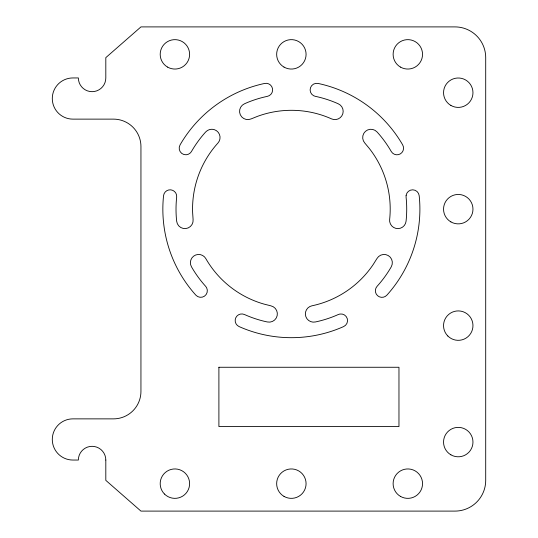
<?xml version="1.0" encoding="UTF-8"?>
<svg xmlns="http://www.w3.org/2000/svg" width="538" height="538" viewBox="0 0 538 538"><rect width="100%" height="100%" fill="white"/><g stroke="black" fill="none" stroke-linecap="round" stroke-linejoin="round"><path stroke-width="0.81" d="M105.811 460.044L105.811 480.353L140.943 511.1L454.96 511.1A30.74 30.74 0 0 0 485.706 480.36L485.706 57.647A30.74 30.74 0 0 0 454.966 26.9L140.949 26.9L105.811 57.64L105.811 77.949A13.726 13.726 0 0 1 92.092 91.675A13.726 13.726 0 0 1 78.366 77.949L72.872 77.949A20.585 20.585 0 0 0 52.294 98.541A20.585 20.585 0 0 0 72.872 119.127L113.498 119.127A27.451 27.451 0 0 1 140.949 146.571L140.943 391.422A27.451 27.451 0 0 1 113.498 418.867L72.872 418.867A20.585 20.585 0 0 0 52.294 439.452A20.585 20.585 0 0 0 72.872 460.044L78.36 460.044A13.726 13.726 0 0 1 92.085 446.318A13.726 13.726 0 0 1 105.811 460.044M218.899 367.266L218.899 426.553L398.967 426.56L398.967 367.266L218.899 367.266M406.109 195.388L406.082 197.103A114.049 114.049 0 0 1 406.069 221.219A8.265 8.265 0 0 1 389.687 221.643L389.64 219.491A98.185 98.185 0 0 0 369.223 148.34L364.798 143.041A8.258 8.258 0 0 1 365.416 131.38A8.258 8.258 0 0 1 377.077 131.985L378.422 133.485A113.673 113.673 0 0 1 391.247 151.494A6.597 6.597 0 0 0 400.265 153.922A6.597 6.597 0 0 0 402.673 144.897A128.521 128.521 0 0 0 318.092 83.444A6.597 6.597 0 0 0 313.728 95.777L315.349 96.336A114.049 114.049 0 0 1 338.281 103.8A8.265 8.265 0 0 1 333.621 119.51L331.563 118.891A98.185 98.185 0 0 0 257.581 116.322L251.179 118.891A8.258 8.258 0 0 1 240.278 114.702A8.258 8.258 0 0 1 244.46 103.8L246.296 102.98A113.673 113.673 0 0 1 267.393 96.349A6.597 6.597 0 0 0 272.484 88.521A6.597 6.597 0 0 0 264.649 83.444A128.521 128.521 0 0 0 180.062 144.897A6.597 6.597 0 0 0 190.439 152.859L191.474 151.487A114.049 114.049 0 0 1 205.657 131.985A8.265 8.265 0 0 1 219.161 141.272L217.937 143.041A98.185 98.185 0 0 0 192.631 212.604L193.095 219.491A8.258 8.258 0 0 1 185.744 228.563A8.258 8.258 0 0 1 176.666 221.212L176.457 219.215A113.673 113.673 0 0 1 176.672 197.103A6.597 6.597 0 0 0 170.802 189.84A6.597 6.597 0 0 0 163.552 195.724A128.521 128.521 0 0 0 195.859 295.16A6.597 6.597 0 0 0 206.632 287.749L205.65 286.344A114.049 114.049 0 0 1 191.488 266.828A8.265 8.265 0 0 1 204.487 256.855L205.792 258.57A98.185 98.185 0 0 0 264.131 304.125L270.822 305.813A8.258 8.258 0 0 1 277.178 315.611A8.258 8.258 0 0 1 267.386 321.973L265.416 321.549A113.673 113.673 0 0 1 244.46 314.515A6.597 6.597 0 0 0 235.738 317.857A6.597 6.597 0 0 0 239.094 326.573A128.521 128.521 0 0 0 343.641 326.573A6.597 6.597 0 0 0 339.922 314.031L338.281 314.535A114.049 114.049 0 0 1 315.349 321.973A8.265 8.265 0 0 1 309.875 306.526L311.912 305.813A98.185 98.185 0 0 0 373.271 264.407L376.943 258.57A8.258 8.258 0 0 1 388.221 255.55A8.258 8.258 0 0 1 391.247 266.828L390.238 268.57A113.673 113.673 0 0 1 377.071 286.33A6.597 6.597 0 0 0 377.548 295.658A6.597 6.597 0 0 0 386.876 295.16A128.521 128.521 0 0 0 419.189 195.724A6.597 6.597 0 0 0 406.109 195.388M450.905 105.441A14.714 14.714 0 0 0 472.969 92.704A14.714 14.714 0 0 0 450.905 79.96A14.714 14.714 0 0 0 450.905 105.441M450.905 221.905A14.714 14.714 0 0 0 472.969 209.161A14.714 14.714 0 0 0 450.905 196.417A14.714 14.714 0 0 0 450.905 221.905M447.851 336.028A14.714 14.714 0 0 0 472.465 329.431A14.714 14.714 0 0 0 454.449 311.408A14.714 14.714 0 0 0 447.851 336.028M167.553 67.089A14.714 14.714 0 0 0 189.618 54.345A14.714 14.714 0 0 0 167.553 41.608A14.714 14.714 0 0 0 167.553 67.089M284.01 67.089A14.714 14.714 0 0 0 306.082 54.345A14.714 14.714 0 0 0 284.01 41.608A14.714 14.714 0 0 0 284.01 67.089M400.474 67.089A14.714 14.714 0 0 0 422.538 54.351A14.714 14.714 0 0 0 400.474 41.608A14.714 14.714 0 0 0 400.474 67.089M164.5 494.052A14.714 14.714 0 0 0 189.114 487.455A14.714 14.714 0 0 0 171.097 469.439A14.714 14.714 0 0 0 164.5 494.052M284.01 496.392A14.714 14.714 0 0 0 306.075 483.649A14.714 14.714 0 0 0 284.01 470.911A14.714 14.714 0 0 0 284.01 496.392M400.467 496.392A14.714 14.714 0 0 0 422.538 483.649A14.714 14.714 0 0 0 400.467 470.911A14.714 14.714 0 0 0 400.467 496.392M450.898 454.825A14.714 14.714 0 0 0 472.969 442.081A14.714 14.714 0 0 0 450.898 429.344A14.714 14.714 0 0 0 450.898 454.825"/></g></svg>
